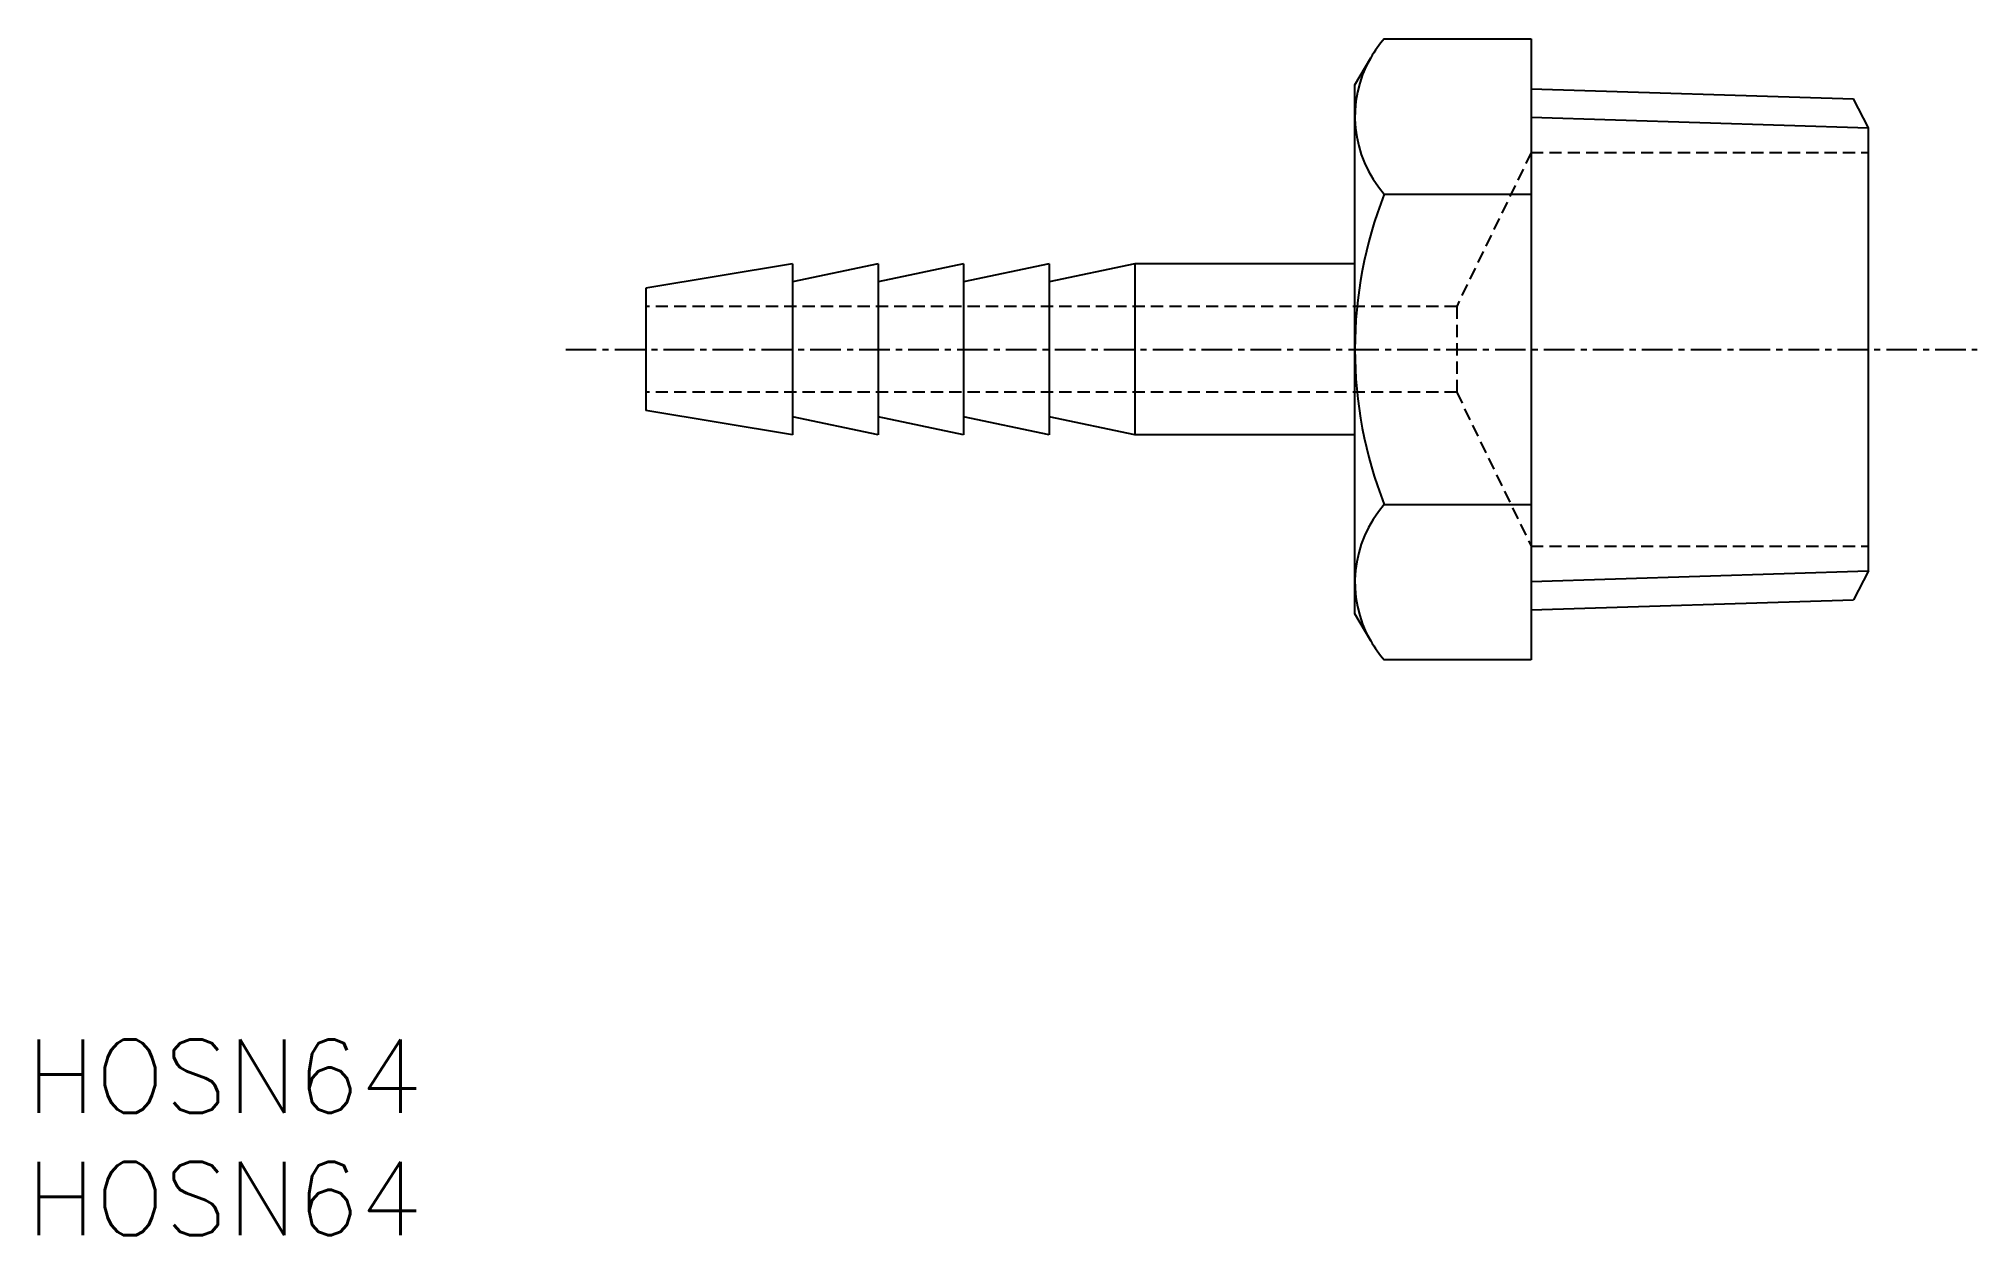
# Model space of a CAD drawing. Extents: x 0.5 to 79.8, y 0 to 48.9.
import ezdxf

# ---------------------------------------------------------------- set-up
doc = ezdxf.new("R2010")
doc.units = 0
doc.linetypes.add('CENTER', pattern=[2, 1.25, -0.25, 0.25, -0.25])
doc.linetypes.add('DASHED', pattern=[0.75, 0.5, -0.25])
doc.layers.get('0').update_dxf_attribs({"linetype": 'CONTINUOUS'})
doc.layers.add('CENTER', color=1, linetype='CENTER')
doc.styles.get("Standard").update_dxf_attribs({"font": 'txt.shx'})

# ---------------------------------------------------------------- blocks, each defined once
blk = doc.blocks.new('*U4')
at = {"color": 7, "linetype": 'CONTINUOUS'}
blk.add_text('HOSN64', height=3, dxfattribs=at).set_placement((0, 0))
blk = doc.blocks.new('*U5')
at = {"color": 7, "linetype": 'CONTINUOUS'}
blk.add_text('HOSN64', height=3, dxfattribs=at).set_placement((0, 5))

msp = doc.modelspace()

# ---------------------------------------------------------------- linework, layer by layer
for p, q in [((55.533, 48.931), (61.533, 48.931)), ((61.533, 48.931), (61.533, 23.528)), ((54.333, 47.042), (54.976, 48.156)), ((54.333, 25.417), (54.333, 47.042)), ((55.533, 42.58), (61.533, 42.58)), ((55.533, 29.879), (61.533, 29.879)), ((54.976, 24.303), (54.333, 25.417)), ((61.533, 23.528), (55.533, 23.528))]:
    msp.add_line(p, q)
at = {"color": 7, "linetype": 'CONTINUOUS'}
for p, q in [((61.533, 46.883), (74.718, 46.471)), ((75.333, 45.29), (74.718, 46.471)), ((75.333, 27.169), (75.333, 45.29)), ((31.333, 39.729), (25.333, 38.729)), ((31.333, 39.729), (31.333, 32.729)), ((34.833, 39.729), (31.333, 38.988)), ((34.833, 39.729), (34.833, 32.729)), ((38.333, 39.729), (34.833, 38.988)), ((38.333, 39.729), (38.333, 32.729)), ((41.833, 39.729), (38.333, 38.988)), ((45.333, 39.729), (41.833, 38.988)), ((41.833, 39.729), (41.833, 32.729)), ((54.333, 39.729), (45.333, 39.729)), ((45.333, 39.729), (45.333, 32.729)), ((25.333, 38.729), (25.333, 33.729)), ((31.333, 32.729), (25.333, 33.729)), ((34.833, 32.729), (31.333, 33.471)), ((38.333, 32.729), (34.833, 33.471)), ((41.833, 32.729), (38.333, 33.471)), ((45.333, 32.729), (41.833, 33.471)), ((54.333, 32.729), (45.333, 32.729)), ((75.333, 27.169), (74.718, 25.988)), ((61.533, 25.576), (74.718, 25.988))]:
    msp.add_line(p, q, dxfattribs=at)
at = {"color": 3, "linetype": 'CONTINUOUS'}
for p, q in [((61.533, 45.721), (75.333, 45.29)), ((61.533, 26.738), (75.333, 27.169))]:
    msp.add_line(p, q, dxfattribs=at)
at = {"color": 3, "linetype": 'DASHED'}
for p, q in [((61.533, 44.279), (58.493, 37.979)), ((61.533, 44.279), (75.333, 44.279)), ((58.493, 37.979), (25.333, 37.979)), ((58.493, 37.979), (58.493, 34.479)), ((58.493, 34.479), (25.333, 34.479)), ((58.493, 34.479), (61.533, 28.179)), ((61.533, 28.179), (75.333, 28.179))]:
    msp.add_line(p, q, dxfattribs=at)
for centre, radius, start, end in [((59.134, 45.756), 4.801, 138.59664, 150), ((59.134, 45.756), 4.801, 150, 221.40336), ((71.738, 36.229), 17.406, 158.60011, 201.39989), ((59.134, 26.703), 4.801, 138.59664, 210), ((59.134, 26.703), 4.801, 210, 221.40336)]:
    msp.add_arc(centre, radius, start, end)
at = {"layer": 'CENTER', "color": 1, "linetype": 'CENTER'}
msp.add_line((22.063, 36.229), (79.778, 36.229), dxfattribs=at)

# ---------------------------------------------------------------- block references
at = {"color": 7, "linetype": 'CONTINUOUS'}
for name in ['*U5', '*U4']:
    msp.add_blockref(name, (0, 0), dxfattribs=at)

doc.saveas('drawing.dxf')
